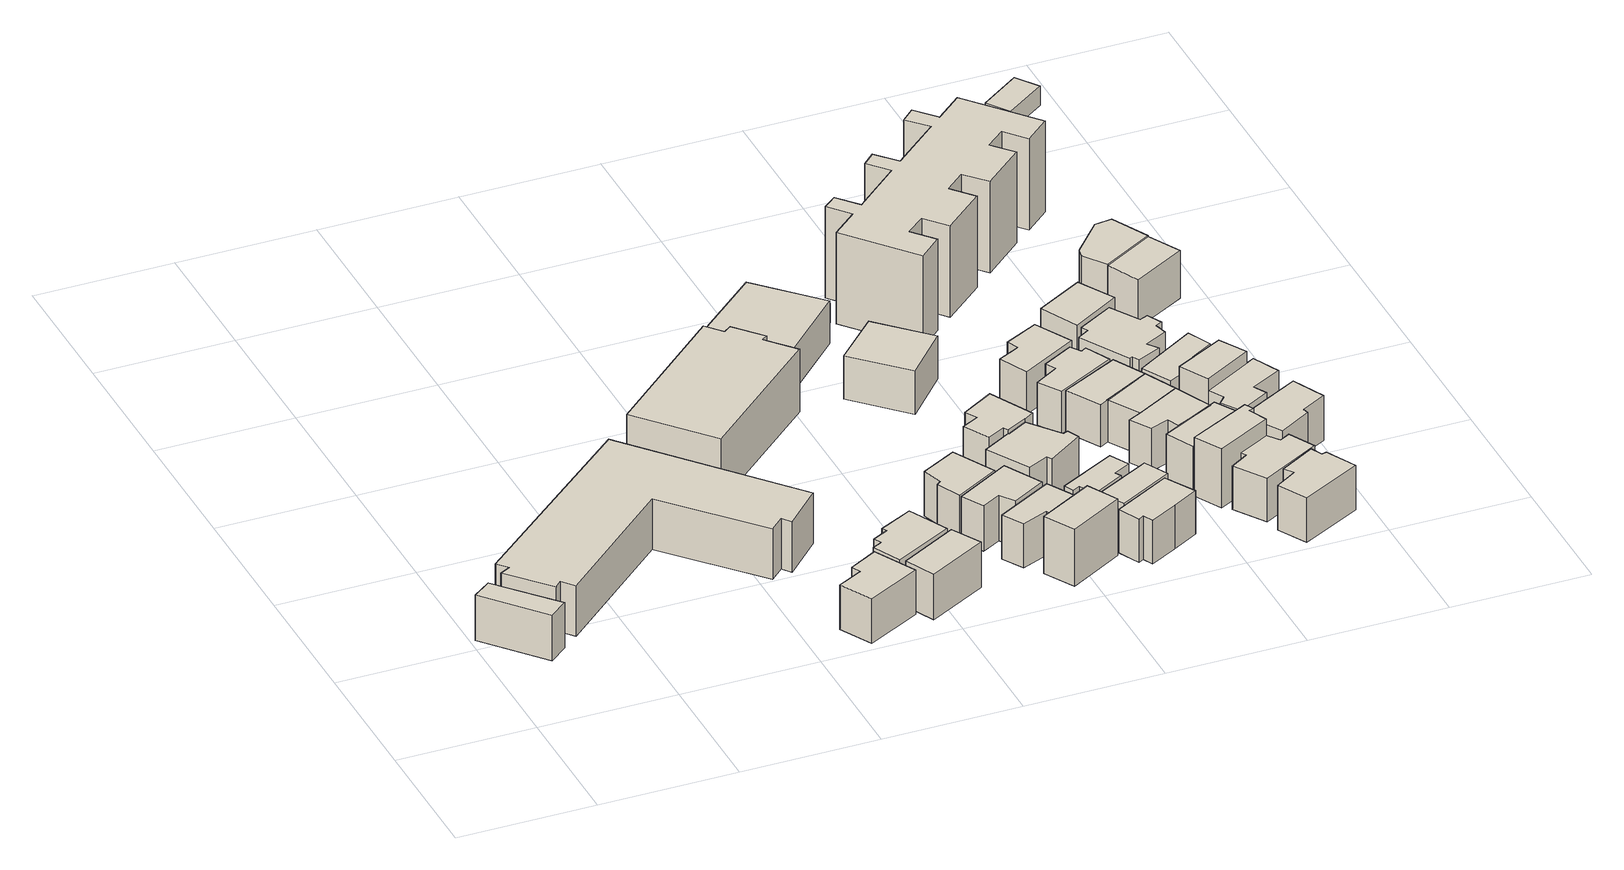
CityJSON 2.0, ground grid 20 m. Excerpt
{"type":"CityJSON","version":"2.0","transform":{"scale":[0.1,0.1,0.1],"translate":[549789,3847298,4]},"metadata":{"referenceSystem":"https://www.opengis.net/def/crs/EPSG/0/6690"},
"CityObjects":{
"building1":{"type":"Building","attributes":{"計測周辺長":29.09,"1/2500図郭":3,"区名":"東淀川区","町丁目名称":"井高野３丁目","街区番号":1,"class":"3001","usage":"422","measuredHeight":7,"storeysAboveGround":2,"BuildingDetailAttribute.buildingRoofEdgeArea":38.41,"BuildingDetailAttribute.buildingStructureType":"610","BuildingDetailAttribute.buildingStructureOrgType":"2","BuildingDetailAttribute.detailedUsage":"1415","BuildingDetailAttribute.specifiedBuildingCoverageRate":0.6,"BuildingDetailAttribute.surveyYear":2017,"BuildingRiverFloodingRiskAttribute.description":"1","BuildingRiverFloodingRiskAttribute.rank":"2","BuildingRiverFloodingRiskAttribute.depth":1.63,"BuildingRiverFloodingRiskAttribute.adminType":"1","BuildingRiverFloodingRiskAttribute.scale":"2","BuildingRiverFloodingRiskAttribute.duration":37.15,"BuildingIDAttribute.prefecture":"27","BuildingIDAttribute.city":"27114"},"geometry":[{"type":"Solid","lod":"1","boundaries":[[[[0,1,2,3]],[[2,4,5,3]],[[1,6,4,2]],[[0,7,6,1]],[[3,5,7,0]],[[4,6,7,5]]]]}]},
"building2":{"type":"Building","attributes":{"計測周辺長":129.44,"1/2500図郭":3,"区名":"東淀川区","町丁目名称":"井高野３丁目","街区番号":1,"class":"3001","usage":"422","measuredHeight":7.8,"storeysAboveGround":2,"BuildingDetailAttribute.buildingRoofEdgeArea":575.23,"BuildingDetailAttribute.buildingStructureType":"610","BuildingDetailAttribute.buildingStructureOrgType":"2","BuildingDetailAttribute.detailedUsage":"1415","BuildingDetailAttribute.specifiedBuildingCoverageRate":0.6,"BuildingDetailAttribute.surveyYear":2017,"BuildingRiverFloodingRiskAttribute.description":"1","BuildingRiverFloodingRiskAttribute.rank":"2","BuildingRiverFloodingRiskAttribute.depth":1.39,"BuildingRiverFloodingRiskAttribute.adminType":"1","BuildingRiverFloodingRiskAttribute.scale":"2","BuildingRiverFloodingRiskAttribute.duration":21.8,"BuildingIDAttribute.prefecture":"27","BuildingIDAttribute.city":"27114"},"geometry":[{"type":"Solid","lod":"1","boundaries":[[[[8,9,10,11,12,13,14,15,16,17,18,19]],[[18,20,21,19]],[[17,22,20,18]],[[16,23,22,17]],[[15,24,23,16]],[[14,25,24,15]],[[13,26,25,14]],[[12,27,26,13]],[[11,28,27,12]],[[10,29,28,11]],[[9,30,29,10]],[[8,31,30,9]],[[19,21,31,8]],[[20,22,23,24,25,26,27,28,29,30,31,21]]]]}]},
"building3":{"type":"Building","attributes":{"計測周辺長":28.76,"1/2500図郭":3,"区名":"東淀川区","町丁目名称":"井高野３丁目","街区番号":3,"class":"3001","usage":"411","measuredHeight":6.9,"storeysAboveGround":2,"BuildingDetailAttribute.buildingRoofEdgeArea":47.97,"BuildingDetailAttribute.buildingStructureType":"601","BuildingDetailAttribute.buildingStructureOrgType":"1","BuildingDetailAttribute.detailedUsage":"1110","BuildingDetailAttribute.specifiedBuildingCoverageRate":0.6,"BuildingDetailAttribute.surveyYear":2017,"BuildingRiverFloodingRiskAttribute.description":"1","BuildingRiverFloodingRiskAttribute.rank":"2","BuildingRiverFloodingRiskAttribute.depth":1.64,"BuildingRiverFloodingRiskAttribute.adminType":"1","BuildingRiverFloodingRiskAttribute.scale":"2","BuildingRiverFloodingRiskAttribute.duration":37.17,"BuildingIDAttribute.prefecture":"27","BuildingIDAttribute.city":"27114"},"geometry":[{"type":"Solid","lod":"1","boundaries":[[[[32,33,34,35,36,37]],[[36,38,39,37]],[[35,40,38,36]],[[34,41,40,35]],[[33,42,41,34]],[[32,43,42,33]],[[37,39,43,32]],[[38,40,41,42,43,39]]]]}]},
"building4":{"type":"Building","attributes":{"計測周辺長":27.89,"1/2500図郭":3,"区名":"東淀川区","町丁目名称":"井高野３丁目","街区番号":3,"class":"3001","usage":"411","measuredHeight":6.9,"storeysAboveGround":2,"BuildingDetailAttribute.buildingRoofEdgeArea":47.22,"BuildingDetailAttribute.buildingStructureType":"601","BuildingDetailAttribute.buildingStructureOrgType":"1","BuildingDetailAttribute.detailedUsage":"1110","BuildingDetailAttribute.specifiedBuildingCoverageRate":0.6,"BuildingDetailAttribute.surveyYear":2017,"BuildingRiverFloodingRiskAttribute.description":"1","BuildingRiverFloodingRiskAttribute.rank":"2","BuildingRiverFloodingRiskAttribute.depth":1.6,"BuildingRiverFloodingRiskAttribute.adminType":"1","BuildingRiverFloodingRiskAttribute.scale":"2","BuildingRiverFloodingRiskAttribute.duration":33.4,"BuildingIDAttribute.prefecture":"27","BuildingIDAttribute.city":"27114"},"geometry":[{"type":"Solid","lod":"1","boundaries":[[[[44,45,46,47,48,49,50,51]],[[50,52,53,51]],[[49,54,52,50]],[[48,55,54,49]],[[47,56,55,48]],[[46,57,56,47]],[[45,58,57,46]],[[44,59,58,45]],[[51,53,59,44]],[[52,54,55,56,57,58,59,53]]]]}]},
"building5":{"type":"Building","attributes":{"計測周辺長":28.38,"1/2500図郭":3,"区名":"東淀川区","町丁目名称":"井高野３丁目","街区番号":3,"class":"3001","usage":"411","measuredHeight":6.9,"storeysAboveGround":2,"BuildingDetailAttribute.buildingRoofEdgeArea":43.16,"BuildingDetailAttribute.buildingStructureType":"601","BuildingDetailAttribute.buildingStructureOrgType":"1","BuildingDetailAttribute.detailedUsage":"1110","BuildingDetailAttribute.specifiedBuildingCoverageRate":0.6,"BuildingDetailAttribute.surveyYear":2017,"BuildingRiverFloodingRiskAttribute.description":"1","BuildingRiverFloodingRiskAttribute.rank":"2","BuildingRiverFloodingRiskAttribute.depth":1.6,"BuildingRiverFloodingRiskAttribute.adminType":"1","BuildingRiverFloodingRiskAttribute.scale":"2","BuildingRiverFloodingRiskAttribute.duration":33.4,"BuildingIDAttribute.prefecture":"27","BuildingIDAttribute.city":"27114"},"geometry":[{"type":"Solid","lod":"1","boundaries":[[[[60,61,62,63]],[[62,64,65,63]],[[61,66,64,62]],[[60,67,66,61]],[[63,65,67,60]],[[64,66,67,65]]]]}]},
"building6":{"type":"Building","attributes":{"class":"3001","measuredHeight":9.7,"BuildingDetailAttribute.specifiedBuildingCoverageRate":0.6,"BuildingDetailAttribute.surveyYear":2017,"BuildingRiverFloodingRiskAttribute.description":"1","BuildingRiverFloodingRiskAttribute.rank":"2","BuildingRiverFloodingRiskAttribute.depth":1.16,"BuildingRiverFloodingRiskAttribute.adminType":"1","BuildingRiverFloodingRiskAttribute.scale":"2","BuildingRiverFloodingRiskAttribute.duration":15.02,"BuildingIDAttribute.prefecture":"27","BuildingIDAttribute.city":"27114"},"geometry":[{"type":"Solid","lod":"1","boundaries":[[[[68,69,70,71,72,73,74,75]],[[74,76,77,75]],[[73,78,76,74]],[[72,79,78,73]],[[71,80,79,72]],[[70,81,80,71]],[[69,82,81,70]],[[68,83,82,69]],[[75,77,83,68]],[[76,78,79,80,81,82,83,77]]]]}]},
"building7":{"type":"Building","attributes":{"計測周辺長":28.33,"1/2500図郭":3,"区名":"東淀川区","町丁目名称":"井高野３丁目","街区番号":3,"class":"3001","usage":"411","measuredHeight":6.9,"storeysAboveGround":2,"BuildingDetailAttribute.buildingRoofEdgeArea":48.37,"BuildingDetailAttribute.buildingStructureType":"601","BuildingDetailAttribute.buildingStructureOrgType":"1","BuildingDetailAttribute.detailedUsage":"1110","BuildingDetailAttribute.specifiedBuildingCoverageRate":0.6,"BuildingDetailAttribute.surveyYear":2017,"BuildingRiverFloodingRiskAttribute.description":"1","BuildingRiverFloodingRiskAttribute.rank":"2","BuildingRiverFloodingRiskAttribute.depth":1.6,"BuildingRiverFloodingRiskAttribute.adminType":"1","BuildingRiverFloodingRiskAttribute.scale":"2","BuildingRiverFloodingRiskAttribute.duration":33.4,"BuildingIDAttribute.prefecture":"27","BuildingIDAttribute.city":"27114"},"geometry":[{"type":"Solid","lod":"1","boundaries":[[[[84,85,86,87,88,89]],[[88,90,91,89]],[[87,92,90,88]],[[86,93,92,87]],[[85,94,93,86]],[[84,95,94,85]],[[89,91,95,84]],[[90,92,93,94,95,91]]]]}]},
"building8":{"type":"Building","attributes":{"計測周辺長":30.47,"1/2500図郭":3,"区名":"東淀川区","町丁目名称":"井高野３丁目","街区番号":3,"class":"3001","usage":"411","measuredHeight":7,"storeysAboveGround":2,"BuildingDetailAttribute.buildingRoofEdgeArea":48.97,"BuildingDetailAttribute.buildingStructureType":"601","BuildingDetailAttribute.buildingStructureOrgType":"1","BuildingDetailAttribute.detailedUsage":"1110","BuildingDetailAttribute.specifiedBuildingCoverageRate":0.6,"BuildingDetailAttribute.surveyYear":2017,"BuildingRiverFloodingRiskAttribute.description":"1","BuildingRiverFloodingRiskAttribute.rank":"2","BuildingRiverFloodingRiskAttribute.depth":1.6,"BuildingRiverFloodingRiskAttribute.adminType":"1","BuildingRiverFloodingRiskAttribute.scale":"2","BuildingRiverFloodingRiskAttribute.duration":33.4,"BuildingIDAttribute.prefecture":"27","BuildingIDAttribute.city":"27114"},"geometry":[{"type":"Solid","lod":"1","boundaries":[[[[96,97,98,99,100,101]],[[100,102,103,101]],[[99,104,102,100]],[[98,105,104,99]],[[97,106,105,98]],[[96,107,106,97]],[[101,103,107,96]],[[102,104,105,106,107,103]]]]}]},
"building9":{"type":"Building","attributes":{"計測周辺長":30.34,"1/2500図郭":3,"区名":"東淀川区","町丁目名称":"井高野３丁目","街区番号":3,"class":"3001","usage":"411","measuredHeight":6.8,"storeysAboveGround":2,"BuildingDetailAttribute.buildingRoofEdgeArea":47.13,"BuildingDetailAttribute.buildingStructureType":"601","BuildingDetailAttribute.buildingStructureOrgType":"1","BuildingDetailAttribute.detailedUsage":"1110","BuildingDetailAttribute.specifiedBuildingCoverageRate":0.6,"BuildingDetailAttribute.surveyYear":2017,"BuildingRiverFloodingRiskAttribute.description":"1","BuildingRiverFloodingRiskAttribute.rank":"2","BuildingRiverFloodingRiskAttribute.depth":1.6,"BuildingRiverFloodingRiskAttribute.adminType":"1","BuildingRiverFloodingRiskAttribute.scale":"2","BuildingRiverFloodingRiskAttribute.duration":33.4,"BuildingIDAttribute.prefecture":"27","BuildingIDAttribute.city":"27114"},"geometry":[{"type":"Solid","lod":"1","boundaries":[[[[108,109,110,111,112,113]],[[112,114,115,113]],[[111,116,114,112]],[[110,117,116,111]],[[109,118,117,110]],[[108,119,118,109]],[[113,115,119,108]],[[114,116,117,118,119,115]]]]}]},
"building10":{"type":"Building","attributes":{"計測周辺長":28.33,"1/2500図郭":3,"区名":"東淀川区","町丁目名称":"井高野３丁目","街区番号":3,"class":"3001","usage":"411","measuredHeight":8.8,"storeysAboveGround":2,"BuildingDetailAttribute.buildingRoofEdgeArea":42.41,"BuildingDetailAttribute.buildingStructureType":"601","BuildingDetailAttribute.buildingStructureOrgType":"1","BuildingDetailAttribute.detailedUsage":"1110","BuildingDetailAttribute.specifiedBuildingCoverageRate":0.6,"BuildingDetailAttribute.surveyYear":2017,"BuildingRiverFloodingRiskAttribute.description":"1","BuildingRiverFloodingRiskAttribute.rank":"2","BuildingRiverFloodingRiskAttribute.depth":1.6,"BuildingRiverFloodingRiskAttribute.adminType":"1","BuildingRiverFloodingRiskAttribute.scale":"2","BuildingRiverFloodingRiskAttribute.duration":33.4,"BuildingIDAttribute.prefecture":"27","BuildingIDAttribute.city":"27114"},"geometry":[{"type":"Solid","lod":"1","boundaries":[[[[120,121,122,123]],[[122,124,125,123]],[[121,126,124,122]],[[120,127,126,121]],[[123,125,127,120]],[[124,126,127,125]]]]}]},
"building11":{"type":"Building","attributes":{"計測周辺長":48.83,"1/2500図郭":3,"区名":"東淀川区","町丁目名称":"井高野３丁目","街区番号":1,"class":"3001","usage":"411","measuredHeight":6.7,"storeysAboveGround":2,"BuildingDetailAttribute.buildingRoofEdgeArea":148.88,"BuildingDetailAttribute.buildingStructureType":"610","BuildingDetailAttribute.buildingStructureOrgType":"2","BuildingDetailAttribute.detailedUsage":"1110","BuildingDetailAttribute.specifiedBuildingCoverageRate":0.6,"BuildingDetailAttribute.surveyYear":2017,"BuildingRiverFloodingRiskAttribute.description":"1","BuildingRiverFloodingRiskAttribute.rank":"2","BuildingRiverFloodingRiskAttribute.depth":1.17,"BuildingRiverFloodingRiskAttribute.adminType":"1","BuildingRiverFloodingRiskAttribute.scale":"2","BuildingRiverFloodingRiskAttribute.duration":15.07,"BuildingIDAttribute.prefecture":"27","BuildingIDAttribute.city":"27114"},"geometry":[{"type":"Solid","lod":"1","boundaries":[[[[128,129,130,131]],[[130,132,133,131]],[[129,134,132,130]],[[128,135,134,129]],[[131,133,135,128]],[[132,134,135,133]]]]}]},
"building12":{"type":"Building","attributes":{"計測周辺長":34.34,"1/2500図郭":3,"区名":"東淀川区","町丁目名称":"井高野３丁目","街区番号":3,"class":"3001","usage":"411","measuredHeight":6.7,"storeysAboveGround":2,"BuildingDetailAttribute.buildingRoofEdgeArea":69.03,"BuildingDetailAttribute.buildingStructureType":"601","BuildingDetailAttribute.buildingStructureOrgType":"1","BuildingDetailAttribute.detailedUsage":"1110","BuildingDetailAttribute.specifiedBuildingCoverageRate":0.6,"BuildingDetailAttribute.surveyYear":2017,"BuildingRiverFloodingRiskAttribute.description":"1","BuildingRiverFloodingRiskAttribute.rank":"2","BuildingRiverFloodingRiskAttribute.depth":1.6,"BuildingRiverFloodingRiskAttribute.adminType":"1","BuildingRiverFloodingRiskAttribute.scale":"2","BuildingRiverFloodingRiskAttribute.duration":33.4,"BuildingIDAttribute.prefecture":"27","BuildingIDAttribute.city":"27114"},"geometry":[{"type":"Solid","lod":"1","boundaries":[[[[136,137,138,139,140,141,142,143,144,145]],[[144,146,147,145]],[[143,148,146,144]],[[142,149,148,143]],[[141,150,149,142]],[[140,151,150,141]],[[139,152,151,140]],[[138,153,152,139]],[[137,154,153,138]],[[136,155,154,137]],[[145,147,155,136]],[[146,148,149,150,151,152,153,154,155,147]]]]}]},
"building13":{"type":"Building","attributes":{"計測周辺長":30.59,"1/2500図郭":3,"区名":"東淀川区","町丁目名称":"井高野３丁目","街区番号":3,"class":"3001","usage":"411","measuredHeight":7.1,"storeysAboveGround":2,"BuildingDetailAttribute.buildingRoofEdgeArea":50.22,"BuildingDetailAttribute.buildingStructureType":"601","BuildingDetailAttribute.buildingStructureOrgType":"1","BuildingDetailAttribute.detailedUsage":"1110","BuildingDetailAttribute.specifiedBuildingCoverageRate":0.6,"BuildingDetailAttribute.surveyYear":2017,"BuildingRiverFloodingRiskAttribute.description":"1","BuildingRiverFloodingRiskAttribute.rank":"2","BuildingRiverFloodingRiskAttribute.depth":1.28,"BuildingRiverFloodingRiskAttribute.adminType":"1","BuildingRiverFloodingRiskAttribute.scale":"2","BuildingRiverFloodingRiskAttribute.duration":18.25,"BuildingIDAttribute.prefecture":"27","BuildingIDAttribute.city":"27114"},"geometry":[{"type":"Solid","lod":"1","boundaries":[[[[156,157,158,159,160,161,162,163,164,165]],[[164,166,167,165]],[[163,168,166,164]],[[162,169,168,163]],[[161,170,169,162]],[[160,171,170,161]],[[159,172,171,160]],[[158,173,172,159]],[[157,174,173,158]],[[156,175,174,157]],[[165,167,175,156]],[[166,168,169,170,171,172,173,174,175,167]]]]}]},
"building14":{"type":"Building","attributes":{"計測周辺長":37.36,"1/2500図郭":3,"区名":"東淀川区","町丁目名称":"井高野３丁目","街区番号":1,"class":"3001","usage":"411","measuredHeight":6.6,"storeysAboveGround":2,"BuildingDetailAttribute.buildingRoofEdgeArea":87,"BuildingDetailAttribute.buildingStructureType":"610","BuildingDetailAttribute.buildingStructureOrgType":"2","BuildingDetailAttribute.detailedUsage":"1110","BuildingDetailAttribute.specifiedBuildingCoverageRate":0.6,"BuildingDetailAttribute.surveyYear":2017,"BuildingRiverFloodingRiskAttribute.description":"1","BuildingRiverFloodingRiskAttribute.rank":"2","BuildingRiverFloodingRiskAttribute.depth":1.17,"BuildingRiverFloodingRiskAttribute.adminType":"1","BuildingRiverFloodingRiskAttribute.scale":"2","BuildingRiverFloodingRiskAttribute.duration":15.07,"BuildingIDAttribute.prefecture":"27","BuildingIDAttribute.city":"27114"},"geometry":[{"type":"Solid","lod":"1","boundaries":[[[[176,177,178,179]],[[178,180,181,179]],[[177,182,180,178]],[[176,183,182,177]],[[179,181,183,176]],[[180,182,183,181]]]]}]},
"building15":{"type":"Building","attributes":{"class":"3003","BuildingDetailAttribute.specifiedBuildingCoverageRate":0.6,"BuildingDetailAttribute.surveyYear":2017,"BuildingRiverFloodingRiskAttribute.description":"1","BuildingRiverFloodingRiskAttribute.rank":"2","BuildingRiverFloodingRiskAttribute.depth":1.63,"BuildingRiverFloodingRiskAttribute.adminType":"1","BuildingRiverFloodingRiskAttribute.scale":"2","BuildingRiverFloodingRiskAttribute.duration":34.2,"BuildingIDAttribute.prefecture":"27","BuildingIDAttribute.city":"27114"},"geometry":[{"type":"Solid","lod":"1","boundaries":[[[[184,185,186,187]],[[186,188,189,187]],[[185,190,188,186]],[[184,191,190,185]],[[187,189,191,184]],[[188,190,191,189]]]]}]},
"building16":{"type":"Building","attributes":{"計測周辺長":27.68,"1/2500図郭":3,"区名":"東淀川区","町丁目名称":"井高野３丁目","街区番号":3,"class":"3001","usage":"411","measuredHeight":6.5,"storeysAboveGround":2,"BuildingDetailAttribute.buildingRoofEdgeArea":38.28,"BuildingDetailAttribute.buildingStructureType":"601","BuildingDetailAttribute.buildingStructureOrgType":"1","BuildingDetailAttribute.detailedUsage":"1110","BuildingDetailAttribute.specifiedBuildingCoverageRate":0.6,"BuildingDetailAttribute.surveyYear":2017,"BuildingRiverFloodingRiskAttribute.description":"1","BuildingRiverFloodingRiskAttribute.rank":"2","BuildingRiverFloodingRiskAttribute.depth":1.8,"BuildingRiverFloodingRiskAttribute.adminType":"1","BuildingRiverFloodingRiskAttribute.scale":"2","BuildingRiverFloodingRiskAttribute.duration":49.95,"BuildingIDAttribute.prefecture":"27","BuildingIDAttribute.city":"27114"},"geometry":[{"type":"Solid","lod":"1","boundaries":[[[[192,193,194,195,196,197,198,199]],[[198,200,201,199]],[[197,202,200,198]],[[196,203,202,197]],[[195,204,203,196]],[[194,205,204,195]],[[193,206,205,194]],[[192,207,206,193]],[[199,201,207,192]],[[200,202,203,204,205,206,207,201]]]]}]},
"building17":{"type":"Building","attributes":{"計測周辺長":28.52,"1/2500図郭":3,"区名":"東淀川区","町丁目名称":"井高野３丁目","街区番号":3,"class":"3001","usage":"411","measuredHeight":6.7,"storeysAboveGround":2,"BuildingDetailAttribute.buildingRoofEdgeArea":37.84,"BuildingDetailAttribute.buildingStructureType":"601","BuildingDetailAttribute.buildingStructureOrgType":"1","BuildingDetailAttribute.detailedUsage":"1110","BuildingDetailAttribute.specifiedBuildingCoverageRate":0.6,"BuildingDetailAttribute.surveyYear":2017,"BuildingRiverFloodingRiskAttribute.description":"1","BuildingRiverFloodingRiskAttribute.rank":"2","BuildingRiverFloodingRiskAttribute.depth":1.8,"BuildingRiverFloodingRiskAttribute.adminType":"1","BuildingRiverFloodingRiskAttribute.scale":"2","BuildingRiverFloodingRiskAttribute.duration":49.95,"BuildingIDAttribute.prefecture":"27","BuildingIDAttribute.city":"27114"},"geometry":[{"type":"Solid","lod":"1","boundaries":[[[[208,209,210,211,212,213]],[[212,214,215,213]],[[211,216,214,212]],[[210,217,216,211]],[[209,218,217,210]],[[208,219,218,209]],[[213,215,219,208]],[[214,216,217,218,219,215]]]]}]},
"building18":{"type":"Building","attributes":{"計測周辺長":29.91,"1/2500図郭":3,"区名":"東淀川区","町丁目名称":"井高野３丁目","街区番号":3,"class":"3001","usage":"411","measuredHeight":6.8,"storeysAboveGround":2,"BuildingDetailAttribute.buildingRoofEdgeArea":48.91,"BuildingDetailAttribute.buildingStructureType":"601","BuildingDetailAttribute.buildingStructureOrgType":"1","BuildingDetailAttribute.detailedUsage":"1110","BuildingDetailAttribute.specifiedBuildingCoverageRate":0.6,"BuildingDetailAttribute.surveyYear":2017,"BuildingRiverFloodingRiskAttribute.description":"1","BuildingRiverFloodingRiskAttribute.rank":"2","BuildingRiverFloodingRiskAttribute.depth":1.8,"BuildingRiverFloodingRiskAttribute.adminType":"1","BuildingRiverFloodingRiskAttribute.scale":"2","BuildingRiverFloodingRiskAttribute.duration":49.95,"BuildingIDAttribute.prefecture":"27","BuildingIDAttribute.city":"27114"},"geometry":[{"type":"Solid","lod":"1","boundaries":[[[[220,221,222,223,224,225,226]],[[225,227,228,226]],[[224,229,227,225]],[[223,230,229,224]],[[222,231,230,223]],[[221,232,231,222]],[[220,233,232,221]],[[226,228,233,220]],[[227,229,230,231,232,233,228]]]]}]},
"building19":{"type":"Building","attributes":{"計測周辺長":31.32,"1/2500図郭":3,"区名":"東淀川区","町丁目名称":"井高野３丁目","街区番号":3,"class":"3001","usage":"413","measuredHeight":6.6,"storeysAboveGround":2,"BuildingDetailAttribute.buildingRoofEdgeArea":52.16,"BuildingDetailAttribute.buildingStructureType":"601","BuildingDetailAttribute.buildingStructureOrgType":"1","BuildingDetailAttribute.detailedUsage":"1150","BuildingDetailAttribute.specifiedBuildingCoverageRate":0.6,"BuildingDetailAttribute.surveyYear":2017,"BuildingRiverFloodingRiskAttribute.description":"1","BuildingRiverFloodingRiskAttribute.rank":"2","BuildingRiverFloodingRiskAttribute.depth":1.45,"BuildingRiverFloodingRiskAttribute.adminType":"1","BuildingRiverFloodingRiskAttribute.scale":"2","BuildingRiverFloodingRiskAttribute.duration":23.92,"BuildingIDAttribute.prefecture":"27","BuildingIDAttribute.city":"27114"},"geometry":[{"type":"Solid","lod":"1","boundaries":[[[[234,235,236,237,238,239]],[[238,240,241,239]],[[237,242,240,238]],[[236,243,242,237]],[[235,244,243,236]],[[234,245,244,235]],[[239,241,245,234]],[[240,242,243,244,245,241]]]]}]},
"building20":{"type":"Building","attributes":{"計測周辺長":31.35,"1/2500図郭":3,"区名":"東淀川区","町丁目名称":"井高野３丁目","街区番号":3,"class":"3001","usage":"411","measuredHeight":6.7,"storeysAboveGround":2,"BuildingDetailAttribute.buildingRoofEdgeArea":49.09,"BuildingDetailAttribute.buildingStructureType":"601","BuildingDetailAttribute.buildingStructureOrgType":"1","BuildingDetailAttribute.detailedUsage":"1110","BuildingDetailAttribute.specifiedBuildingCoverageRate":0.6,"BuildingDetailAttribute.surveyYear":2017,"BuildingRiverFloodingRiskAttribute.description":"1","BuildingRiverFloodingRiskAttribute.rank":"2","BuildingRiverFloodingRiskAttribute.depth":1.45,"BuildingRiverFloodingRiskAttribute.adminType":"1","BuildingRiverFloodingRiskAttribute.scale":"2","BuildingRiverFloodingRiskAttribute.duration":23.92,"BuildingIDAttribute.prefecture":"27","BuildingIDAttribute.city":"27114"},"geometry":[{"type":"Solid","lod":"1","boundaries":[[[[246,247,248,249,250,251,252,253]],[[252,254,255,253]],[[251,256,254,252]],[[250,257,256,251]],[[249,258,257,250]],[[248,259,258,249]],[[247,260,259,248]],[[246,261,260,247]],[[253,255,261,246]],[[254,256,257,258,259,260,261,255]]]]}]},
"building21":{"type":"Building","attributes":{"計測周辺長":29.97,"1/2500図郭":3,"区名":"東淀川区","町丁目名称":"井高野３丁目","街区番号":3,"class":"3001","usage":"411","measuredHeight":6.4,"storeysAboveGround":2,"BuildingDetailAttribute.buildingRoofEdgeArea":52.29,"BuildingDetailAttribute.buildingStructureType":"601","BuildingDetailAttribute.buildingStructureOrgType":"1","BuildingDetailAttribute.detailedUsage":"1110","BuildingDetailAttribute.specifiedBuildingCoverageRate":0.6,"BuildingDetailAttribute.surveyYear":2017,"BuildingRiverFloodingRiskAttribute.description":"1","BuildingRiverFloodingRiskAttribute.rank":"2","BuildingRiverFloodingRiskAttribute.depth":1.45,"BuildingRiverFloodingRiskAttribute.adminType":"1","BuildingRiverFloodingRiskAttribute.scale":"2","BuildingRiverFloodingRiskAttribute.duration":23.92,"BuildingIDAttribute.prefecture":"27","BuildingIDAttribute.city":"27114"},"geometry":[{"type":"Solid","lod":"1","boundaries":[[[[262,263,264,265,266,267]],[[266,268,269,267]],[[265,270,268,266]],[[264,271,270,265]],[[263,272,271,264]],[[262,273,272,263]],[[267,269,273,262]],[[268,270,271,272,273,269]]]]}]},
"building22":{"type":"Building","attributes":{"計測周辺長":25.74,"1/2500図郭":3,"区名":"東淀川区","町丁目名称":"井高野３丁目","街区番号":3,"class":"3001","usage":"411","measuredHeight":6.5,"storeysAboveGround":2,"BuildingDetailAttribute.buildingRoofEdgeArea":39.85,"BuildingDetailAttribute.buildingStructureType":"601","BuildingDetailAttribute.buildingStructureOrgType":"1","BuildingDetailAttribute.detailedUsage":"1110","BuildingDetailAttribute.specifiedBuildingCoverageRate":0.6,"BuildingDetailAttribute.surveyYear":2017,"BuildingRiverFloodingRiskAttribute.description":"1","BuildingRiverFloodingRiskAttribute.rank":"2","BuildingRiverFloodingRiskAttribute.depth":1.45,"BuildingRiverFloodingRiskAttribute.adminType":"1","BuildingRiverFloodingRiskAttribute.scale":"2","BuildingRiverFloodingRiskAttribute.duration":23.92,"BuildingIDAttribute.prefecture":"27","BuildingIDAttribute.city":"27114"},"geometry":[{"type":"Solid","lod":"1","boundaries":[[[[267,274,275,263]],[[275,276,272,263]],[[274,277,276,275]],[[267,269,277,274]],[[263,272,269,267]],[[276,277,269,272]]]]}]},
"building23":{"type":"Building","attributes":{"計測周辺長":30.24,"1/2500図郭":3,"区名":"東淀川区","町丁目名称":"井高野３丁目","街区番号":3,"class":"3001","usage":"411","measuredHeight":6.6,"storeysAboveGround":2,"BuildingDetailAttribute.buildingRoofEdgeArea":48.64,"BuildingDetailAttribute.buildingStructureType":"601","BuildingDetailAttribute.buildingStructureOrgType":"1","BuildingDetailAttribute.detailedUsage":"1110","BuildingDetailAttribute.specifiedBuildingCoverageRate":0.6,"BuildingDetailAttribute.surveyYear":2017,"BuildingRiverFloodingRiskAttribute.description":"1","BuildingRiverFloodingRiskAttribute.rank":"2","BuildingRiverFloodingRiskAttribute.depth":1.8,"BuildingRiverFloodingRiskAttribute.adminType":"1","BuildingRiverFloodingRiskAttribute.scale":"2","BuildingRiverFloodingRiskAttribute.duration":49.95,"BuildingIDAttribute.prefecture":"27","BuildingIDAttribute.city":"27114"},"geometry":[{"type":"Solid","lod":"1","boundaries":[[[[278,279,280,281,282,283,284,285]],[[284,286,276,285]],[[283,287,286,284]],[[282,288,287,283]],[[281,289,288,282]],[[280,290,289,281]],[[279,291,290,280]],[[278,277,291,279]],[[285,276,277,278]],[[286,287,288,289,290,291,277,276]]]]}]},
"building24":{"type":"Building","attributes":{"計測周辺長":29.16,"1/2500図郭":3,"区名":"東淀川区","町丁目名称":"井高野３丁目","街区番号":3,"class":"3001","usage":"411","measuredHeight":9.1,"storeysAboveGround":3,"BuildingDetailAttribute.buildingRoofEdgeArea":42.78,"BuildingDetailAttribute.buildingStructureType":"601","BuildingDetailAttribute.buildingStructureOrgType":"1","BuildingDetailAttribute.detailedUsage":"1110","BuildingDetailAttribute.specifiedBuildingCoverageRate":0.6,"BuildingDetailAttribute.surveyYear":2017,"BuildingRiverFloodingRiskAttribute.description":"1","BuildingRiverFloodingRiskAttribute.rank":"2","BuildingRiverFloodingRiskAttribute.depth":1.8,"BuildingRiverFloodingRiskAttribute.adminType":"1","BuildingRiverFloodingRiskAttribute.scale":"2","BuildingRiverFloodingRiskAttribute.duration":49.95,"BuildingIDAttribute.prefecture":"27","BuildingIDAttribute.city":"27114"},"geometry":[{"type":"Solid","lod":"1","boundaries":[[[[292,293,294,295,296,297]],[[296,298,299,297]],[[295,300,298,296]],[[294,301,300,295]],[[293,302,301,294]],[[292,303,302,293]],[[297,299,303,292]],[[298,300,301,302,303,299]]]]}]},
"building25":{"type":"Building","attributes":{"計測周辺長":29.42,"1/2500図郭":3,"区名":"東淀川区","町丁目名称":"井高野３丁目","街区番号":3,"class":"3001","usage":"411","measuredHeight":6.8,"storeysAboveGround":2,"BuildingDetailAttribute.buildingRoofEdgeArea":46.97,"BuildingDetailAttribute.buildingStructureType":"601","BuildingDetailAttribute.buildingStructureOrgType":"1","BuildingDetailAttribute.detailedUsage":"1110","BuildingDetailAttribute.specifiedBuildingCoverageRate":0.6,"BuildingDetailAttribute.surveyYear":2017,"BuildingRiverFloodingRiskAttribute.description":"1","BuildingRiverFloodingRiskAttribute.rank":"2","BuildingRiverFloodingRiskAttribute.depth":1.8,"BuildingRiverFloodingRiskAttribute.adminType":"1","BuildingRiverFloodingRiskAttribute.scale":"2","BuildingRiverFloodingRiskAttribute.duration":49.95,"BuildingIDAttribute.prefecture":"27","BuildingIDAttribute.city":"27114"},"geometry":[{"type":"Solid","lod":"1","boundaries":[[[[304,305,306,307,308,309,310]],[[309,311,290,310]],[[308,312,311,309]],[[307,313,312,308]],[[306,314,313,307]],[[305,291,314,306]],[[304,315,291,305]],[[310,290,315,304]],[[311,312,313,314,291,315,290]]]]}]},
"building26":{"type":"Building","attributes":{"計測周辺長":32.97,"1/2500図郭":3,"区名":"東淀川区","町丁目名称":"井高野３丁目","街区番号":3,"class":"3001","usage":"411","measuredHeight":6.7,"storeysAboveGround":2,"BuildingDetailAttribute.buildingRoofEdgeArea":59.34,"BuildingDetailAttribute.buildingStructureType":"601","BuildingDetailAttribute.buildingStructureOrgType":"1","BuildingDetailAttribute.detailedUsage":"1110","BuildingDetailAttribute.specifiedBuildingCoverageRate":0.6,"BuildingDetailAttribute.surveyYear":2017,"BuildingRiverFloodingRiskAttribute.description":"1","BuildingRiverFloodingRiskAttribute.rank":"2","BuildingRiverFloodingRiskAttribute.depth":1.8,"BuildingRiverFloodingRiskAttribute.adminType":"1","BuildingRiverFloodingRiskAttribute.scale":"2","BuildingRiverFloodingRiskAttribute.duration":49.95,"BuildingIDAttribute.prefecture":"27","BuildingIDAttribute.city":"27114"},"geometry":[{"type":"Solid","lod":"1","boundaries":[[[[316,317,318,319,320,321,322,323]],[[322,324,325,323]],[[321,326,324,322]],[[320,327,326,321]],[[319,328,327,320]],[[318,329,328,319]],[[317,330,329,318]],[[316,331,330,317]],[[323,325,331,316]],[[324,326,327,328,329,330,331,325]]]]}]},
"building27":{"type":"Building","attributes":{"計測周辺長":34.06,"1/2500図郭":3,"区名":"東淀川区","町丁目名称":"井高野３丁目","街区番号":3,"class":"3001","usage":"411","measuredHeight":6.9,"storeysAboveGround":2,"BuildingDetailAttribute.buildingRoofEdgeArea":61.47,"BuildingDetailAttribute.buildingStructureType":"601","BuildingDetailAttribute.buildingStructureOrgType":"1","BuildingDetailAttribute.detailedUsage":"1110","BuildingDetailAttribute.specifiedBuildingCoverageRate":0.6,"BuildingDetailAttribute.surveyYear":2017,"BuildingRiverFloodingRiskAttribute.description":"1","BuildingRiverFloodingRiskAttribute.rank":"2","BuildingRiverFloodingRiskAttribute.depth":2.42,"BuildingRiverFloodingRiskAttribute.adminType":"1","BuildingRiverFloodingRiskAttribute.scale":"2","BuildingRiverFloodingRiskAttribute.duration":117.25,"BuildingIDAttribute.prefecture":"27","BuildingIDAttribute.city":"27114"},"geometry":[{"type":"Solid","lod":"1","boundaries":[[[[332,333,334,335,336,337,338,339]],[[338,340,341,339]],[[337,342,340,338]],[[336,343,342,337]],[[335,344,343,336]],[[334,345,344,335]],[[333,346,345,334]],[[332,347,346,333]],[[339,341,347,332]],[[340,342,343,344,345,346,347,341]]]]}]},
"building28":{"type":"Building","attributes":{"計測周辺長":144.84,"1/2500図郭":3,"区名":"東淀川区","町丁目名称":"井高野４丁目","街区番号":1,"class":"3002","usage":"412","measuredHeight":14.1,"storeysAboveGround":5,"BuildingDetailAttribute.buildingRoofEdgeArea":436.59,"BuildingDetailAttribute.buildingStructureType":"603","BuildingDetailAttribute.buildingStructureOrgType":"3","BuildingDetailAttribute.detailedUsage":"1130","BuildingDetailAttribute.specifiedBuildingCoverageRate":0.6,"BuildingDetailAttribute.surveyYear":2017,"BuildingRiverFloodingRiskAttribute.description":"1","BuildingRiverFloodingRiskAttribute.rank":"2","BuildingRiverFloodingRiskAttribute.depth":1.6,"BuildingRiverFloodingRiskAttribute.adminType":"1","BuildingRiverFloodingRiskAttribute.scale":"2","BuildingRiverFloodingRiskAttribute.duration":32.07,"BuildingIDAttribute.prefecture":"27","BuildingIDAttribute.city":"27114"},"geometry":[{"type":"Solid","lod":"1","boundaries":[[[[348,349,350,351,352,353,354,355,356,357,358,359,360,361,362,363,364,365,366,367,368,369,370,371,372,373,374,375]],[[374,376,377,375]],[[373,378,376,374]],[[372,379,378,373]],[[371,380,379,372]],[[370,381,380,371]],[[369,382,381,370]],[[368,383,382,369]],[[367,384,383,368]],[[366,385,384,367]],[[365,386,385,366]],[[364,387,386,365]],[[363,388,387,364]],[[362,389,388,363]],[[361,390,389,362]],[[360,391,390,361]],[[359,392,391,360]],[[358,393,392,359]],[[357,394,393,358]],[[356,395,394,357]],[[355,396,395,356]],[[354,397,396,355]],[[353,398,397,354]],[[352,399,398,353]],[[351,400,399,352]],[[350,401,400,351]],[[349,402,401,350]],[[348,403,402,349]],[[375,377,403,348]],[[376,378,379,380,381,382,383,384,385,386,387,388,389,390,391,392,393,394,395,396,397,398,399,400,401,402,403,377]]]]}]},
"building29":{"type":"Building","attributes":{"計測周辺長":28.31,"1/2500図郭":3,"区名":"東淀川区","町丁目名称":"井高野３丁目","街区番号":3,"class":"3001","usage":"411","measuredHeight":7,"storeysAboveGround":2,"BuildingDetailAttribute.buildingRoofEdgeArea":49.1,"BuildingDetailAttribute.buildingStructureType":"601","BuildingDetailAttribute.buildingStructureOrgType":"1","BuildingDetailAttribute.detailedUsage":"1110","BuildingDetailAttribute.specifiedBuildingCoverageRate":0.6,"BuildingDetailAttribute.surveyYear":2017,"BuildingRiverFloodingRiskAttribute.description":"1","BuildingRiverFloodingRiskAttribute.rank":"2","BuildingRiverFloodingRiskAttribute.depth":1.26,"BuildingRiverFloodingRiskAttribute.adminType":"1","BuildingRiverFloodingRiskAttribute.scale":"2","BuildingRiverFloodingRiskAttribute.duration":17.22,"BuildingIDAttribute.prefecture":"27","BuildingIDAttribute.city":"27114"},"geometry":[{"type":"Solid","lod":"1","boundaries":[[[[404,405,406,407]],[[406,408,409,407]],[[405,410,408,406]],[[404,411,410,405]],[[407,409,411,404]],[[408,410,411,409]]]]}]},
"building30":{"type":"Building","attributes":{"計測周辺長":40.12,"1/2500図郭":3,"区名":"東淀川区","町丁目名称":"井高野３丁目","街区番号":3,"class":"3001","usage":"411","measuredHeight":6.6,"storeysAboveGround":2,"BuildingDetailAttribute.buildingRoofEdgeArea":81.97,"BuildingDetailAttribute.buildingStructureType":"601","BuildingDetailAttribute.buildingStructureOrgType":"1","BuildingDetailAttribute.detailedUsage":"1110","BuildingDetailAttribute.specifiedBuildingCoverageRate":0.6,"BuildingDetailAttribute.surveyYear":2017,"BuildingRiverFloodingRiskAttribute.description":"1","BuildingRiverFloodingRiskAttribute.rank":"2","BuildingRiverFloodingRiskAttribute.depth":1.45,"BuildingRiverFloodingRiskAttribute.adminType":"1","BuildingRiverFloodingRiskAttribute.scale":"2","BuildingRiverFloodingRiskAttribute.duration":23.92,"BuildingIDAttribute.prefecture":"27","BuildingIDAttribute.city":"27114"},"geometry":[{"type":"Solid","lod":"1","boundaries":[[[[412,413,414,415,416,417,418,419,420,421,422,423,424,425]],[[424,426,427,425]],[[423,428,426,424]],[[422,429,428,423]],[[421,430,429,422]],[[420,431,430,421]],[[419,432,431,420]],[[418,433,432,419]],[[417,434,433,418]],[[416,435,434,417]],[[415,436,435,416]],[[414,437,436,415]],[[413,438,437,414]],[[412,439,438,413]],[[425,427,439,412]],[[426,428,429,430,431,432,433,434,435,436,437,438,439,427]]]]}]},
"building31":{"type":"Building","attributes":{"計測周辺長":30.68,"1/2500図郭":3,"区名":"東淀川区","町丁目名称":"井高野３丁目","街区番号":3,"class":"3001","usage":"411","measuredHeight":6.9,"storeysAboveGround":2,"BuildingDetailAttribute.buildingRoofEdgeArea":47.09,"BuildingDetailAttribute.buildingStructureType":"601","BuildingDetailAttribute.buildingStructureOrgType":"1","BuildingDetailAttribute.detailedUsage":"1110","BuildingDetailAttribute.specifiedBuildingCoverageRate":0.6,"BuildingDetailAttribute.surveyYear":2017,"BuildingRiverFloodingRiskAttribute.description":"1","BuildingRiverFloodingRiskAttribute.rank":"2","BuildingRiverFloodingRiskAttribute.depth":1.45,"BuildingRiverFloodingRiskAttribute.adminType":"1","BuildingRiverFloodingRiskAttribute.scale":"2","BuildingRiverFloodingRiskAttribute.duration":23.92,"BuildingIDAttribute.prefecture":"27","BuildingIDAttribute.city":"27114"},"geometry":[{"type":"Solid","lod":"1","boundaries":[[[[440,441,442,443,444,445]],[[444,446,447,445]],[[443,448,446,444]],[[442,449,448,443]],[[441,450,449,442]],[[440,451,450,441]],[[445,447,451,440]],[[446,448,449,450,451,447]]]]}]},
"building32":{"type":"Building","attributes":{"計測周辺長":25.79,"1/2500図郭":3,"区名":"東淀川区","町丁目名称":"井高野３丁目","街区番号":3,"class":"3001","usage":"411","measuredHeight":8.8,"storeysAboveGround":2,"BuildingDetailAttribute.buildingRoofEdgeArea":38.41,"BuildingDetailAttribute.buildingStructureType":"601","BuildingDetailAttribute.buildingStructureOrgType":"1","BuildingDetailAttribute.detailedUsage":"1110","BuildingDetailAttribute.specifiedBuildingCoverageRate":0.6,"BuildingDetailAttribute.surveyYear":2017,"BuildingRiverFloodingRiskAttribute.description":"1","BuildingRiverFloodingRiskAttribute.rank":"2","BuildingRiverFloodingRiskAttribute.depth":1.45,"BuildingRiverFloodingRiskAttribute.adminType":"1","BuildingRiverFloodingRiskAttribute.scale":"2","BuildingRiverFloodingRiskAttribute.duration":23.92,"BuildingIDAttribute.prefecture":"27","BuildingIDAttribute.city":"27114"},"geometry":[{"type":"Solid","lod":"1","boundaries":[[[[452,453,454,455]],[[454,456,457,455]],[[453,458,456,454]],[[452,459,458,453]],[[455,457,459,452]],[[456,458,459,457]]]]}]},
"building33":{"type":"Building","attributes":{"計測周辺長":33.85,"1/2500図郭":3,"区名":"東淀川区","町丁目名称":"井高野３丁目","街区番号":3,"class":"3001","usage":"411","measuredHeight":7.1,"storeysAboveGround":2,"BuildingDetailAttribute.buildingRoofEdgeArea":53.25,"BuildingDetailAttribute.buildingStructureType":"601","BuildingDetailAttribute.buildingStructureOrgType":"1","BuildingDetailAttribute.detailedUsage":"1110","BuildingDetailAttribute.specifiedBuildingCoverageRate":0.6,"BuildingDetailAttribute.surveyYear":2017,"BuildingRiverFloodingRiskAttribute.description":"1","BuildingRiverFloodingRiskAttribute.rank":"2","BuildingRiverFloodingRiskAttribute.depth":1.8,"BuildingRiverFloodingRiskAttribute.adminType":"1","BuildingRiverFloodingRiskAttribute.scale":"2","BuildingRiverFloodingRiskAttribute.duration":49.95,"BuildingIDAttribute.prefecture":"27","BuildingIDAttribute.city":"27114"},"geometry":[{"type":"Solid","lod":"1","boundaries":[[[[460,461,462,463,464,465,466,467,468]],[[467,469,470,468]],[[466,471,469,467]],[[465,472,471,466]],[[464,473,472,465]],[[463,474,473,464]],[[462,475,474,463]],[[461,476,475,462]],[[460,477,476,461]],[[468,470,477,460]],[[469,471,472,473,474,475,476,477,470]]]]}]},
"building34":{"type":"Building","attributes":{"計測周辺長":32.36,"1/2500図郭":3,"区名":"東淀川区","町丁目名称":"井高野３丁目","街区番号":3,"class":"3001","usage":"411","measuredHeight":7,"storeysAboveGround":2,"BuildingDetailAttribute.buildingRoofEdgeArea":56.66,"BuildingDetailAttribute.buildingStructureType":"601","BuildingDetailAttribute.buildingStructureOrgType":"1","BuildingDetailAttribute.detailedUsage":"1110","BuildingDetailAttribute.specifiedBuildingCoverageRate":0.6,"BuildingDetailAttribute.surveyYear":2017,"BuildingRiverFloodingRiskAttribute.description":"1","BuildingRiverFloodingRiskAttribute.rank":"2","BuildingRiverFloodingRiskAttribute.depth":2.42,"BuildingRiverFloodingRiskAttribute.adminType":"1","BuildingRiverFloodingRiskAttribute.scale":"2","BuildingRiverFloodingRiskAttribute.duration":117.25,"BuildingIDAttribute.prefecture":"27","BuildingIDAttribute.city":"27114"},"geometry":[{"type":"Solid","lod":"1","boundaries":[[[[478,479,480,481,482,483,484,485]],[[484,486,487,485]],[[483,488,486,484]],[[482,489,488,483]],[[481,490,489,482]],[[480,491,490,481]],[[479,492,491,480]],[[478,493,492,479]],[[485,487,493,478]],[[486,488,489,490,491,492,493,487]]]]}]},
"building35":{"type":"Building","attributes":{"計測周辺長":29.13,"1/2500図郭":3,"区名":"東淀川区","町丁目名称":"井高野３丁目","街区番号":3,"class":"3001","usage":"411","measuredHeight":7.2,"storeysAboveGround":2,"BuildingDetailAttribute.buildingRoofEdgeArea":55,"BuildingDetailAttribute.buildingStructureType":"601","BuildingDetailAttribute.buildingStructureOrgType":"1","BuildingDetailAttribute.detailedUsage":"1110","BuildingDetailAttribute.specifiedBuildingCoverageRate":0.6,"BuildingDetailAttribute.surveyYear":2017,"BuildingRiverFloodingRiskAttribute.description":"1","BuildingRiverFloodingRiskAttribute.rank":"2","BuildingRiverFloodingRiskAttribute.depth":1.26,"BuildingRiverFloodingRiskAttribute.adminType":"1","BuildingRiverFloodingRiskAttribute.scale":"2","BuildingRiverFloodingRiskAttribute.duration":17.22,"BuildingIDAttribute.prefecture":"27","BuildingIDAttribute.city":"27114"},"geometry":[{"type":"Solid","lod":"1","boundaries":[[[[494,495,496,497,498,499]],[[498,500,501,499]],[[497,502,500,498]],[[496,503,502,497]],[[495,504,503,496]],[[494,505,504,495]],[[499,501,505,494]],[[500,502,503,504,505,501]]]]}]},
"building36":{"type":"Building","attributes":{"計測周辺長":28.08,"1/2500図郭":3,"区名":"東淀川区","町丁目名称":"井高野３丁目","街区番号":3,"class":"3001","usage":"411","measuredHeight":7.5,"storeysAboveGround":2,"BuildingDetailAttribute.buildingRoofEdgeArea":46.31,"BuildingDetailAttribute.buildingStructureType":"601","BuildingDetailAttribute.buildingStructureOrgType":"1","BuildingDetailAttribute.detailedUsage":"1110","BuildingDetailAttribute.specifiedBuildingCoverageRate":0.6,"BuildingDetailAttribute.surveyYear":2017,"BuildingRiverFloodingRiskAttribute.description":"1","BuildingRiverFloodingRiskAttribute.rank":"2","BuildingRiverFloodingRiskAttribute.depth":1.26,"BuildingRiverFloodingRiskAttribute.adminType":"1","BuildingRiverFloodingRiskAttribute.scale":"2","BuildingRiverFloodingRiskAttribute.duration":17.22,"BuildingIDAttribute.prefecture":"27","BuildingIDAttribute.city":"27114"},"geometry":[{"type":"Solid","lod":"1","boundaries":[[[[506,507,508,509]],[[508,510,511,509]],[[507,512,510,508]],[[506,513,512,507]],[[509,511,513,506]],[[510,512,513,511]]]]}]},
"building37":{"type":"Building","attributes":{"class":"3003","BuildingDetailAttribute.specifiedBuildingCoverageRate":0.6,"BuildingDetailAttribute.surveyYear":2017,"BuildingRiverFloodingRiskAttribute.description":"1","BuildingRiverFloodingRiskAttribute.rank":"2","BuildingRiverFloodingRiskAttribute.depth":1.37,"BuildingRiverFloodingRiskAttribute.adminType":"1","BuildingRiverFloodingRiskAttribute.scale":"2","BuildingRiverFloodingRiskAttribute.duration":20.22,"BuildingIDAttribute.prefecture":"27","BuildingIDAttribute.city":"27114"},"geometry":[{"type":"Solid","lod":"1","boundaries":[[[[514,515,516,517]],[[516,518,519,517]],[[515,520,518,516]],[[514,521,520,515]],[[517,519,521,514]],[[518,520,521,519]]]]}]}
},
"vertices":[
[7,221,11],[34,241,11],[107,159,11],[80,137,11],[107,159,81],[80,137,81],[34,241,81],[7,221,81],
[117,197,10],[107,187,10],[54,246,10],[69,254,10],[56,269,10],[307,484,10],[501,263,10],[449,210,10],[439,223,10],[419,205,10],[303,331,10],[132,180,10],[303,331,88],[132,180,88],[419,205,88],[439,223,88],[449,210,88],[501,263,88],[307,484,88],[56,269,88],[69,254,88],[54,246,88],[107,187,88],[117,197,88],
[448,50,18],[485,69,18],[478,82,18],[520,105,18],[552,44,18],[473,3,18],[552,44,87],[473,3,87],[520,105,87],[478,82,87],[485,69,87],[448,50,87],
[523,116,17],[537,123,17],[531,134,17],[555,146,17],[551,153,17],[600,178,17],[629,120,17],[543,75,17],[629,120,86],[543,75,86],[600,178,86],[551,153,86],[555,146,86],[531,134,86],[537,123,86],[523,116,86],
[549,70,16],[633,116,16],[657,73,16],[570,26,16],[657,73,86],[570,26,86],[633,116,86],[549,70,86],
[337,495,15],[511,650,15],[531,627,15],[542,635,15],[577,596,15],[569,590,15],[604,550,15],[427,393,15],[604,550,112],[427,393,112],[569,590,112],[577,596,112],[542,635,112],[531,627,112],[511,650,112],[337,495,112],
[657,220,18],[664,225,18],[654,255,18],[706,283,18],[739,221,18],[674,185,18],[739,221,87],[674,185,87],[706,283,87],[654,255,87],[664,225,87],[657,220,87],
[720,163,18],[692,148,18],[674,180,18],[754,226,18],[784,171,18],[735,143,18],[784,171,88],[735,143,88],[754,226,88],[674,180,88],[692,148,88],[720,163,88],
[763,108,17],[725,93,17],[707,123,17],[790,169,17],[820,116,17],[773,91,17],[820,116,85],[773,91,85],[790,169,85],[707,123,85],[725,93,85],[763,108,85],
[744,72,16],[825,117,16],[849,73,16],[769,28,16],[849,73,104],[769,28,104],[825,117,104],[744,72,104],
[532,690,14],[622,769,14],[704,686,14],[614,597,14],[704,686,80],[614,597,80],[622,769,80],[532,690,80],
[791,296,18],[821,313,18],[856,269,18],[863,272,18],[871,254,18],[819,219,18],[814,226,18],[784,211,18],[748,273,18],[790,297,18],[748,273,86],[790,297,86],[784,211,86],[814,226,86],[819,219,86],[871,254,86],[863,272,86],[856,269,86],[821,313,86],[791,296,86],
[821,314,20],[790,297,20],[786,304,20],[761,291,20],[740,328,20],[765,341,20],[755,358,20],[802,386,20],[835,322,20],[821,313,20],[835,322,91],[821,313,91],[802,386,91],[755,358,91],[765,341,91],[740,328,91],[761,291,91],[786,304,91],[790,297,91],[821,314,91],
[664,546,22],[726,609,22],[795,542,22],[735,476,22],[795,542,89],[735,476,89],[726,609,89],[664,546,89],
[633,784,15],[653,801,15],[723,729,15],[705,712,15],[723,729,45],[705,712,45],[653,801,45],[633,784,45],
[828,151,17],[817,145,17],[810,159,17],[893,203,17],[908,175,17],[883,162,17],[888,153,17],[840,127,17],[888,153,82],[840,127,82],[883,162,82],[908,175,82],[893,203,82],[810,159,82],[817,145,82],[828,151,82],
[850,114,16],[840,109,16],[835,119,16],[927,168,16],[945,133,16],[865,89,16],[945,133,83],[865,89,83],[927,168,83],[835,119,83],[840,109,83],[850,114,83],
[923,59,16],[883,37,16],[876,52,16],[868,47,16],[853,79,16],[937,125,16],[962,81,16],[937,125,83],[962,81,83],[853,79,83],[868,47,83],[876,52,83],[883,37,83],[923,59,83],
[849,464,20],[881,480,20],[874,497,20],[923,522,20],[952,468,20],[869,422,20],[952,468,86],[869,422,86],[923,522,86],[874,497,86],[881,480,86],[849,464,86],
[872,394,20],[907,415,20],[899,430,20],[944,455,20],[954,440,20],[962,445,20],[980,408,20],[893,362,20],[980,408,86],[893,362,86],[962,445,86],[954,440,86],[944,455,86],[899,430,86],[907,415,86],[872,394,86],
[940,323,19],[941,322,19],[928,315,19],[900,365,19],[985,408,19],[1010,361,19],[985,408,84],[1010,361,84],[900,365,84],[928,315,84],[941,322,84],[940,323,84],
[1033,314,19],[968,278,19],[968,278,84],[1033,314,84],
[1033,314,18],[1058,260,18],[1027,243,18],[1001,231,18],[994,248,18],[966,238,18],[948,268,18],[968,278,18],[948,268,84],[966,238,84],[994,248,84],[1001,231,84],[1027,243,84],[1058,260,84],
[1018,126,15],[996,166,15],[1087,212,15],[1094,199,15],[1087,197,15],[1099,169,15],[1087,197,106],[1099,169,106],[1094,199,106],[1087,212,106],[996,166,106],[1018,126,106],
[1059,259,16],[1058,260,16],[1066,264,16],[1091,222,16],[999,178,16],[979,218,16],[1027,243,16],[979,218,84],[999,178,84],[1091,222,84],[1066,264,84],[1059,259,84],
[1112,152,14],[1127,160,14],[1147,122,14],[1060,74,14],[1030,119,14],[1057,136,14],[1052,144,14],[1099,169,14],[1052,144,81],[1099,169,81],[1057,136,81],[1030,119,81],[1060,74,81],[1147,122,81],[1127,160,81],[1112,152,81],
[1089,12,12],[1066,54,12],[1098,74,12],[1088,87,12],[1140,117,12],[1148,100,12],[1155,102,12],[1178,58,12],[1155,102,81],[1178,58,81],[1148,100,81],[1140,117,81],[1088,87,81],[1098,74,81],[1066,54,81],[1089,12,81],
[729,723,16],[766,755,16],[740,785,16],[759,801,16],[785,771,16],[853,831,16],[827,859,16],[845,876,16],[872,847,16],[941,907,16],[914,935,16],[933,953,16],[960,923,16],[999,957,16],[1082,861,16],[1046,830,16],[1020,860,16],[993,837,16],[1019,808,16],[960,756,16],[932,787,16],[904,762,16],[931,731,16],[871,679,16],[844,711,16],[817,688,16],[844,657,16],[811,628,16],[844,657,157],[811,628,157],[817,688,157],[844,711,157],[871,679,157],[931,731,157],[904,762,157],[932,787,157],[960,756,157],[1019,808,157],[993,837,157],[1020,860,157],[1046,830,157],[1082,861,157],[999,957,157],[960,923,157],[933,953,157],[914,935,157],[941,907,157],[872,847,157],[845,876,157],[827,859,157],[853,831,157],[785,771,157],[759,801,157],[740,785,157],[766,755,157],[729,723,157],
[941,545,22],[1010,584,22],[1040,532,22],[969,490,22],[1040,532,92],[969,490,92],[1010,584,92],[941,545,92],
[1010,403,19],[1005,401,19],[964,473,19],[981,483,19],[976,493,19],[1028,523,19],[1054,481,19],[1066,486,19],[1077,464,19],[1067,459,19],[1072,441,19],[1039,424,19],[1050,409,19],[1015,393,19],[1050,409,85],[1015,393,85],[1039,424,85],[1072,441,85],[1067,459,85],[1077,464,85],[1066,486,85],[1054,481,85],[1028,523,85],[976,493,85],[981,483,85],[964,473,85],[1005,401,85],[1010,403,85],
[1010,373,16],[1099,427,16],[1115,392,16],[1082,372,16],[1090,359,16],[1033,331,16],[1090,359,85],[1033,331,85],[1082,372,85],[1115,392,85],[1099,427,85],[1010,373,85],
[1068,289,16],[1045,331,16],[1117,369,16],[1140,330,16],[1117,369,104],[1140,330,104],[1045,331,104],[1068,289,104],
[1140,330,15],[1152,337,15],[1171,297,15],[1126,274,15],[1136,255,15],[1089,229,15],[1071,256,15],[1081,267,15],[1068,289,15],[1081,267,86],[1068,289,86],[1071,256,86],[1089,229,86],[1136,255,86],[1126,274,86],[1171,297,86],[1152,337,86],[1140,330,86],
[1102,202,13],[1109,204,13],[1099,229,13],[1181,273,13],[1204,225,13],[1167,205,13],[1169,197,13],[1122,169,13],[1169,197,82],[1122,169,82],[1167,205,82],[1204,225,82],[1181,273,82],[1099,229,82],[1109,204,82],[1102,202,82],
[1065,614,14],[1042,646,14],[1045,661,14],[1087,709,14],[1112,712,14],[1140,657,14],[1112,712,87],[1140,657,87],[1087,709,87],[1045,661,87],[1042,646,87],[1065,614,87],
[1165,610,12],[1088,567,12],[1065,614,12],[1140,657,12],[1065,614,86],[1140,657,86],[1088,567,86],[1165,610,86],
[1094,1088,16],[1152,1129,16],[1175,1097,16],[1116,1056,16],[1175,1097,46],[1116,1056,46],[1152,1129,46],[1094,1088,46]
]}
